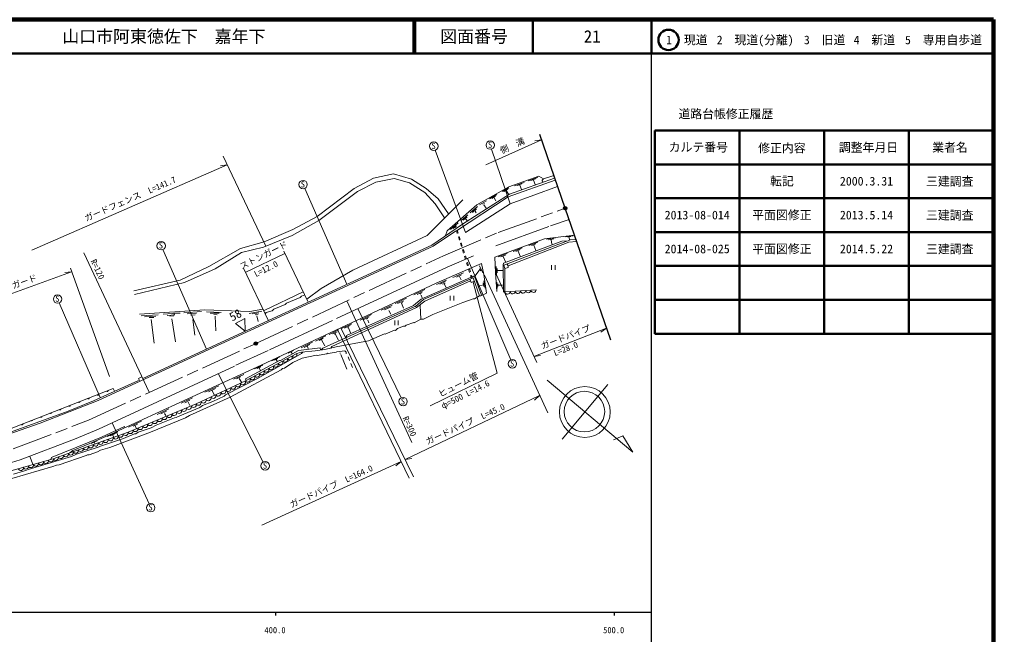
# Model space of a CAD drawing. Units: millimetres, scale not verified. Extents: x 40000 to 680000, y 20000 to 380000.
# Drawn here: x 392383 to 680000, y 198357 to 380000 of the extents above; entities that cross this region are included whole.
import ezdxf
from ezdxf.enums import TextEntityAlignment as Align

# ---------------------------------------------------------------- set-up
doc = ezdxf.new("R2010")
doc.units = ezdxf.units.MM
doc.header["$LTSCALE"] = 1000
doc.header["$PDMODE"] = 32
doc.header["$PDSIZE"] = 500
doc.linetypes.add('CHAIN', pattern=[18.5, 12, -1.5, 3.5, -1.5])
for name, color, linetype, lineweight in [('M-BGD', 7, 'Continuous', 13), ('M-BMK', 2, 'CHAIN', 13), ('M-BMK-SRVR', 3, 'Continuous', 25), ('M-STR-HTXT', 7, 'Continuous', 13), ('M-STR-STRC', 7, 'Continuous', 25), ('M-TTL', 2, 'Continuous', 140), ('M-TTL-BAND', 7, 'Continuous', 25), ('M-TTL-FRAM', 2, 'Continuous', 50), ('M-TTL-LINE', 7, 'Continuous', 50)]:
    doc.layers.add(name, color=color, linetype=linetype, lineweight=lineweight)
doc.layers.add('M-OTRS', color=6, linetype='Continuous')
doc.layers.add('M-TTL-TXT', color=7, linetype='Continuous')
doc.styles.add('ＭＳ ゴシック', font='')
doc.styles.get('ＭＳ ゴシック').set_extended_font_data('MS Gothic')

msp = doc.modelspace()

# ---------------------------------------------------------------- linework, layer by layer
at = {"layer": 'M-BGD'}
for p, q in [((546574, 344484), (530124, 337072)), ((546574, 344484), (544600, 344162)), ((515149, 341398), (524113, 317091)), ((531800, 341726), (537321, 325558)), ((502777, 334448), (496935, 333093)), ((508111, 332839), (502777, 334448)), ((545703, 333770), (536898, 330553)), ((547142, 332924), (545703, 333770)), ((547142, 332924), (549852, 333855)), ((549852, 333855), (550106, 333855)), ((496935, 333093), (491178, 330130)), ((497612, 331908), (492194, 329198)), ((503031, 333008), (497612, 331908)), ((507518, 331738), (503031, 333008)), ((512090, 328944), (507518, 331738)), ((512514, 330130), (508111, 332839)), ((550529, 332585), (536644, 327590)), ((550360, 333093), (537067, 328436)), ((541423, 331897), (538598, 330858)), ((540741, 331450), (539385, 330963)), ((540148, 331052), (540635, 329810)), ((545432, 333361), (542607, 332322)), ((544750, 332915), (543394, 332428)), ((544157, 332517), (544644, 331275)), ((546719, 332585), (547142, 332924)), ((546719, 332331), (546719, 332585)), ((546973, 331908), (546719, 332331)), ((476613, 330081), (489071, 301809)), ((491178, 330130), (480256, 321832)), ((492194, 329198), (480764, 320647)), ((515138, 325558), (512090, 328944)), ((515985, 326997), (512514, 330130)), ((537067, 328436), (523182, 319546)), ((536898, 330553), (527415, 325219)), ((533342, 328352), (531140, 326997)), ((535027, 329212), (536914, 330296)), ((535406, 329196), (536537, 329862)), ((536098, 329477), (536753, 328379)), ((537321, 325558), (551206, 330638)), ((523266, 326743), (512768, 316244)), ((517932, 321409), (515138, 325558)), ((519033, 322594), (515985, 326997)), ((527415, 325219), (518694, 317599)), ((536644, 327590), (521404, 317599)), ((524113, 317091), (537321, 325558)), ((530294, 326489), (528262, 325219)), ((529694, 325685), (529186, 325431)), ((529532, 325304), (530220, 324321)), ((532907, 327792), (531902, 327082)), ((532580, 327336), (533088, 326489)), ((524790, 322340), (522758, 320647)), ((527584, 324796), (525468, 322933)), ((527330, 324034), (526145, 323018)), ((526907, 323356), (527246, 322933)), ((480764, 320647), (472890, 316244)), ((480256, 321832), (473059, 317938)), ((523182, 319546), (514122, 313366)), ((521912, 319970), (519626, 317938)), ((524536, 321748), (523351, 320732)), ((524100, 321227), (524554, 320556)), ((554678, 320901), (549174, 319038)), ((473059, 317938), (464677, 314297)), ((521150, 317514), (514546, 313027)), ((518694, 317599), (518186, 316244)), ((521404, 319038), (520472, 318276)), ((521150, 318784), (521319, 318361)), ((521404, 317599), (521150, 317514)), ((521404, 317599), (521671, 316753)), ((521658, 317768), (521933, 316897)), ((548666, 318869), (533088, 313112)), ((464677, 314297), (457650, 312350)), ((472890, 316244), (464423, 312773)), ((512768, 316244), (490839, 306000)), ((521972, 315800), (522274, 314846)), ((522234, 315944), (522536, 314990)), ((522575, 313893), (522876, 312939)), ((522837, 314037), (523138, 313083)), ((547396, 315228), (532749, 309810)), ((552561, 314551), (535289, 308032)), ((535418, 307404), (553746, 314382)), ((554593, 314212), (536644, 307270)), ((542790, 313217), (545460, 314248)), ((543577, 313209), (544884, 313729)), ((556259, 316336), (547396, 315228)), ((547928, 315105), (550680, 315470)), ((548569, 314967), (550168, 315194)), ((549348, 314910), (549616, 313627)), ((554424, 314636), (552561, 314551)), ((553634, 315811), (555867, 316119)), ((553746, 314382), (554424, 314636)), ((554278, 315726), (555198, 315863)), ((555016, 314890), (554424, 314636)), ((556902, 314469), (554593, 314212)), ((554711, 315654), (554827, 314936)), ((556728, 314975), (555016, 314890)), ((411337, 311080), (430726, 269932)), ((514546, 313027), (415570, 267476)), ((514122, 313366), (428778, 273996)), ((447558, 282659), (434700, 312046)), ((457650, 312350), (448336, 307016)), ((457904, 311164), (450199, 306338)), ((464423, 312773), (457904, 311164)), ((470733, 310932), (459174, 305407)), ((470433, 311559), (477546, 296686)), ((523178, 311986), (523479, 311032)), ((523440, 312130), (523741, 311176)), ((533755, 309875), (536425, 310906)), ((538174, 311510), (540845, 312541)), ((538961, 311502), (540268, 312021)), ((539660, 311599), (540276, 310057)), ((544275, 313307), (544892, 311764)), ((526399, 310148), (518694, 306846)), ((523780, 310079), (524082, 309125)), ((524042, 310223), (524344, 309269)), ((524383, 308172), (524685, 307218)), ((524645, 308316), (524947, 307362)), ((524706, 306169), (528854, 307947)), ((537428, 279459), (524712, 309425)), ((528854, 307947), (529532, 304645)), ((532749, 309810), (532918, 305322)), ((534542, 309867), (535849, 310386)), ((535289, 308032), (535204, 307524)), ((535240, 309964), (535857, 308422)), ((448336, 307016), (439870, 303036)), ((450199, 306338), (441140, 302274)), ((458671, 306395), (465778, 291183)), ((490839, 306000), (481441, 300581)), ((518694, 306846), (486013, 291691)), ((524706, 306169), (515392, 302105)), ((523520, 305153), (520303, 303798)), ((524986, 306265), (525287, 305311)), ((525248, 306409), (525549, 305455)), ((528138, 305874), (526799, 304193)), ((528219, 307230), (529201, 305192)), ((528227, 306402), (528601, 305720)), ((528247, 306103), (528352, 305903)), ((532918, 305322), (533342, 299650)), ((533104, 307038), (533234, 304286)), ((533429, 306437), (533462, 305163)), ((533665, 305893), (535053, 305893)), ((535289, 299480), (535204, 307524)), ((535418, 307404), (535712, 306423)), ((536728, 306762), (535712, 306423)), ((535712, 306423), (535712, 299396)), ((536390, 307693), (536644, 307270)), ((536644, 307270), (536728, 306762)), ((549499, 307415), (549499, 306015)), ((550549, 306015), (550549, 307415)), ((439870, 303036), (426154, 299904)), ((441140, 302274), (426323, 298803)), ((515392, 302105), (463746, 277890)), ((526399, 304222), (510990, 297448)), ((526314, 303714), (511667, 297279)), ((525559, 302785), (512090, 296856)), ((515537, 301703), (518461, 303033)), ((518176, 302607), (516553, 301788)), ((518077, 302126), (517249, 301828)), ((522928, 304560), (521404, 303883)), ((522323, 304111), (522758, 303121)), ((525364, 303296), (525721, 302364)), ((525589, 304358), (525856, 303512)), ((525721, 302364), (526671, 302737)), ((525851, 304502), (526126, 303631)), ((528262, 298380), (526314, 303714)), ((526822, 303883), (526399, 304222)), ((526822, 303883), (528770, 298549)), ((529338, 302207), (529544, 301093)), ((529517, 302862), (529885, 300616)), ((529532, 304645), (530294, 299142)), ((533361, 302424), (533458, 300581)), ((464592, 294062), (476192, 299565)), ((481441, 300581), (477208, 297448)), ((512094, 300252), (508792, 298643)), ((511417, 299575), (509808, 298813)), ((517738, 301957), (518329, 300823)), ((529273, 301607), (527985, 301287)), ((530294, 299142), (528600, 298380)), ((533599, 301923), (533631, 301144)), ((533740, 301566), (535038, 301561)), ((535712, 299549), (544938, 300200)), ((416248, 268323), (404131, 296296)), ((471196, 296263), (470858, 295840)), ((475260, 297872), (471196, 296263)), ((475684, 298295), (475260, 297872)), ((476615, 298634), (475684, 298295)), ((489088, 296886), (508196, 255030)), ((506672, 297702), (503285, 296094)), ((505910, 296940), (504047, 296094)), ((505486, 296432), (505148, 296263)), ((505148, 296263), (505825, 294739)), ((510990, 297448), (508704, 295501)), ((511667, 297279), (509296, 295247)), ((512090, 296856), (509635, 294908)), ((510993, 299067), (510655, 298897)), ((510993, 298559), (511332, 297797)), ((523266, 296432), (514461, 292876)), ((519582, 298375), (519582, 296975)), ((520632, 296975), (520632, 298375)), ((526314, 297533), (523266, 296432)), ((526738, 297533), (526314, 297533)), ((528262, 298380), (526738, 297533)), ((528600, 298380), (528262, 298380)), ((447066, 294231), (427847, 292961)), ((446135, 293723), (440886, 293384)), ((457650, 293808), (447066, 294231)), ((447574, 293638), (451977, 293469)), ((460444, 293723), (457650, 293808)), ((463915, 293892), (460190, 293130)), ((464254, 294400), (460444, 293723)), ((463068, 293384), (461206, 293046)), ((464254, 294400), (464508, 294062)), ((464508, 294062), (464592, 294062)), ((465270, 293469), (465016, 293130)), ((466963, 293977), (465270, 293469)), ((467471, 294485), (466963, 293977)), ((470858, 295840), (467471, 294485)), ((509127, 295247), (481949, 282886)), ((509635, 294908), (484658, 283394)), ((508704, 295501), (488976, 286696)), ((505111, 268256), (492291, 294602)), ((502438, 295670), (499136, 294146)), ((502100, 295162), (500152, 294231)), ((501422, 294062), (502015, 292961)), ((509296, 295247), (509127, 295247)), ((510736, 295501), (510651, 295670)), ((510905, 291522), (510736, 295501)), ((433350, 292792), (428355, 292453)), ((432673, 292368), (429286, 292199)), ((432080, 292030), (430641, 291945)), ((431234, 291437), (432165, 284410)), ((437584, 293130), (434790, 292961)), ((435975, 292622), (438261, 292792)), ((437922, 292453), (436822, 292368)), ((437414, 291606), (438430, 284833)), ((437753, 293215), (437584, 293130)), ((438092, 293130), (437753, 293215)), ((438261, 293215), (438092, 293130)), ((438092, 293130), (438092, 292792)), ((439785, 293300), (438261, 293215)), ((444611, 293215), (441902, 293046)), ((442984, 292705), (444277, 292803)), ((444188, 286780), (443595, 291437)), ((448675, 293300), (451384, 293215)), ((449776, 292876), (450792, 292792)), ((450199, 292368), (450368, 288050)), ((458920, 291691), (456126, 290167)), ((459004, 287966), (458920, 291691)), ((462814, 292961), (461968, 292792)), ((462476, 292453), (462814, 290760)), ((484828, 291098), (466201, 282462)), ((496303, 292848), (493001, 291240)), ((495626, 292171), (494017, 291409)), ((495202, 291663), (494864, 291494)), ((495202, 291155), (495541, 290393)), ((503172, 291142), (503172, 289742)), ((504222, 289742), (504222, 291142)), ((508788, 290506), (506587, 289744)), ((508958, 290421), (508788, 290506)), ((510905, 291522), (508958, 290421)), ((511667, 291522), (510905, 291522)), ((514461, 292876), (511667, 291522)), ((456126, 290167), (459004, 287966)), ((486606, 288304), (483812, 286950)), ((486182, 287796), (484828, 287119)), ((490500, 290082), (487452, 288728)), ((490077, 289574), (488384, 288812)), ((489654, 289066), (489274, 288891)), ((489530, 288941), (490144, 287492)), ((503116, 288220), (500322, 287034)), ((503370, 288135), (503116, 288220)), ((504047, 288728), (503370, 288135)), ((505825, 289405), (504047, 288728)), ((506248, 289405), (505825, 289405)), ((506587, 289744), (506248, 289405)), ((482880, 286526), (479832, 285002)), ((480848, 285172), (482084, 285837)), ((481610, 285418), (482557, 283617)), ((485844, 287288), (485323, 287035)), ((485590, 287119), (486589, 285271)), ((495411, 285087), (485928, 283309)), ((488976, 286696), (488892, 286442)), ((488892, 286442), (489061, 286188)), ((500152, 287119), (495411, 285087)), ((500322, 287034), (500152, 287119)), ((465778, 282208), (456295, 277890)), ((474752, 282208), (469418, 279330)), ((471725, 281468), (473332, 282264)), ((481187, 283055), (474752, 282208)), ((478901, 284664), (475514, 283055)), ((479663, 282124), (475684, 281700)), ((478139, 283986), (476446, 283140)), ((477393, 283521), (477655, 282747)), ((482523, 282556), (479663, 282124)), ((481275, 282367), (481187, 283055)), ((481949, 282886), (481502, 282401)), ((482965, 282632), (482523, 282556)), ((485928, 283309), (482965, 282632)), ((484658, 283394), (484297, 282936)), ((486098, 281870), (485928, 281700)), ((488468, 282124), (486098, 281870)), ((488807, 281700), (488468, 282124)), ((459089, 273826), (469164, 279330)), ((466892, 279177), (469284, 280319)), ((467704, 279404), (468716, 279896)), ((468209, 279552), (468480, 279042)), ((469418, 279330), (469164, 279330)), ((471027, 278737), (475684, 281362)), ((472602, 281755), (472888, 281311)), ((475853, 280007), (473144, 278737)), ((475684, 281700), (474244, 281362)), ((475684, 281362), (476051, 281739)), ((480086, 280854), (475853, 280007)), ((480256, 280769), (480086, 280854)), ((483134, 281277), (480256, 280769)), ((483304, 281446), (483134, 281277)), ((483558, 281362), (483304, 281446)), ((485928, 281700), (483558, 281362)), ((487029, 281531), (487114, 281362)), ((487283, 281023), (489061, 276705)), ((488892, 281277), (488807, 281700)), ((489400, 280346), (489823, 279330)), ((455872, 277636), (415740, 259010)), ((421751, 258586), (463746, 277890)), ((469672, 276536), (454602, 268408)), ((461815, 276803), (464193, 277924)), ((462529, 276877), (463633, 277445)), ((462645, 273996), (471027, 278737)), ((463112, 277023), (463516, 276355)), ((470096, 276959), (469672, 276536)), ((470604, 277044), (470096, 276959)), ((473144, 278737), (470604, 277044)), ((490246, 278398), (490754, 277213)), ((427508, 273403), (414216, 267392)), ((428524, 274419), (427508, 273996)), ((427508, 273996), (427932, 273149)), ((451062, 275404), (464366, 249281)), ((453247, 269170), (462645, 273996)), ((458666, 275181), (455533, 273742)), ((457653, 274451), (456464, 273826)), ((457226, 273996), (457905, 272885)), ((459089, 273826), (459349, 273373)), ((387625, 258330), (420040, 271021)), ((420436, 270205), (420040, 271021)), ((447092, 269889), (451219, 271825)), ((448161, 270044), (450271, 271061)), ((449237, 270407), (449865, 269140)), ((443442, 268260), (440140, 266651)), ((442680, 267583), (441241, 266821)), ((454602, 268408), (442579, 263074)), ((449522, 267138), (452824, 268746)), ((452824, 268746), (453247, 269170)), ((415570, 267476), (398468, 260788)), ((414216, 267392), (406765, 264344)), ((436515, 264967), (433043, 263359)), ((439700, 262989), (445627, 265360)), ((442168, 267019), (442712, 266003)), ((445627, 265360), (446474, 265952)), ((446474, 265952), (449522, 267138)), ((406765, 264344), (386360, 256978)), ((441394, 262396), (431064, 258078)), ((432721, 260221), (438176, 262312)), ((435753, 264290), (434144, 263528)), ((435245, 263613), (435583, 263020)), ((438176, 262312), (438641, 262464)), ((438641, 262464), (439700, 262989)), ((442579, 263074), (441394, 262396)), ((398468, 260788), (386953, 256724)), ((415740, 259010), (408628, 256046)), ((423360, 259772), (416586, 256639)), ((419725, 260859), (430726, 236996)), ((423539, 259408), (423360, 259772)), ((424596, 259608), (428443, 261397)), ((425990, 259889), (427203, 260468)), ((426575, 260003), (426867, 259261)), ((431234, 259433), (427424, 258163)), ((432721, 260221), (431234, 259433)), ((408628, 256046), (392541, 249950)), ((416586, 256639), (402024, 250712)), ((413200, 254776), (417179, 256554)), ((423106, 256216), (416332, 254014)), ((420566, 257994), (417179, 256554)), ((418254, 256884), (421379, 258231)), ((431064, 258078), (419042, 253591)), ((419115, 257005), (420706, 257720)), ((419925, 257277), (420160, 256703)), ((420566, 257994), (421751, 258586)), ((426323, 257655), (423106, 256216)), ((426746, 257655), (426323, 257655)), ((427424, 258163), (426746, 257655)), ((413200, 254776), (408120, 252660)), ((415570, 253676), (409220, 251644)), ((413566, 254814), (415308, 255593)), ((414480, 255119), (414643, 254729)), ((415876, 253797), (415570, 253676)), ((416332, 254014), (415876, 253797)), ((419042, 253591), (416332, 252829)), ((407696, 250966), (394912, 247072)), ((395420, 250966), (396351, 248680)), ((401824, 250620), (401657, 250088)), ((402024, 250712), (401824, 250620)), ((412099, 251220), (404140, 248511)), ((408120, 252660), (407216, 252016)), ((409220, 251644), (407696, 250966)), ((412438, 251474), (412099, 251220)), ((412946, 251474), (412438, 251474)), ((415401, 252321), (412946, 251474)), ((416332, 252829), (415401, 252321)), ((402278, 248003), (376878, 240637)), ((392541, 249950), (382296, 246902)), ((403332, 248327), (402278, 248003)), ((404140, 248511), (403332, 248327)), ((393896, 246733), (390594, 245717)), ((394490, 246915), (393896, 246733)), ((394912, 247072), (394490, 246915))]:
    msp.add_line(p, q, dxfattribs=at)
msp.add_lwpolyline([(335476, 238097), (347075, 237843), (353835, 238105), (372834, 241853), (402362, 250289), (424448, 258145), (444526, 266460), (459089, 273234), (474244, 281362)], dxfattribs=at)
for centre in [(514719, 342571), (531398, 342910), (476111, 331226), (434201, 313192), (403636, 297444), (537917, 278309), (505659, 267133), (464935, 248168), (431142, 235818)]:
    msp.add_circle(centre, 1250, dxfattribs=at)
for centre, radius, start, end in [((536480, 299624), 771, 185.5974, 2.48083), ((538017, 299733), 771, 185.5974, 2.48083), ((539555, 299841), 771, 185.5974, 2.48083), ((541092, 299950), 771, 185.5974, 2.48083), ((542630, 300058), 771, 185.5974, 2.48083), ((544167, 300167), 771, 185.5974, 2.48083), ((469407, 278804), 782, 210.57628, 25.83419), ((470785, 279543), 782, 210.57628, 25.83419), ((472162, 280282), 782, 210.57628, 25.83419), ((473540, 281021), 782, 210.57628, 25.83419), ((463896, 275848), 782, 210.57628, 25.83419), ((465274, 276587), 782, 210.57628, 25.83419), ((466651, 277326), 782, 210.57628, 25.83419), ((468029, 278065), 782, 210.57628, 25.83419), ((459763, 273632), 782, 210.57628, 25.83419), ((461140, 274371), 782, 210.57628, 25.83419), ((462518, 275109), 782, 210.57628, 25.83419), ((418333, 270413), 256, 214.06196, 8.70119), ((452513, 270235), 805, 208.85596, 21.03185), ((453969, 270913), 805, 208.85596, 21.03185), ((455425, 271590), 805, 208.85596, 21.03185), ((456881, 272267), 805, 208.85596, 21.03185), ((458338, 272945), 805, 208.85596, 21.03185), ((412746, 268226), 256, 214.06196, 8.70119), ((415540, 269319), 256, 214.06196, 8.70119), ((446688, 267526), 805, 208.85596, 21.03185), ((448144, 268203), 805, 208.85596, 21.03185), ((449600, 268881), 805, 208.85596, 21.03185), ((451056, 269558), 805, 208.85596, 21.03185), ((404366, 264944), 256, 214.06196, 8.70119), ((407159, 266038), 256, 214.06196, 8.70119), ((409953, 267132), 256, 214.06196, 8.70119), ((439496, 264406), 777, 204.46151, 20.53286), ((440931, 265000), 777, 204.46151, 20.53286), ((442365, 265594), 777, 204.46151, 20.53286), ((443799, 266188), 777, 204.46151, 20.53286), ((445231, 266849), 805, 208.85596, 21.03185), ((398779, 262757), 256, 214.06196, 8.70119), ((401572, 263851), 256, 214.06196, 8.70119), ((433760, 262030), 777, 204.46151, 20.53286), ((435194, 262624), 777, 204.46151, 20.53286), ((436628, 263218), 777, 204.46151, 20.53286), ((438062, 263812), 777, 204.46151, 20.53286), ((393192, 260570), 256, 214.06196, 8.70119), ((395985, 261663), 256, 214.06196, 8.70119), ((426589, 259060), 777, 204.46151, 20.53286), ((428023, 259654), 777, 204.46151, 20.53286), ((429457, 260248), 777, 204.46151, 20.53286), ((430891, 260842), 777, 204.46151, 20.53286), ((432326, 261436), 777, 204.46151, 20.53286), ((417811, 255818), 782, 201.92652, 17.23386), ((419284, 256342), 782, 201.92652, 17.23386), ((420756, 256866), 782, 201.92652, 17.23386), ((422228, 257389), 782, 201.92652, 17.23386), ((423701, 257913), 782, 201.92652, 17.23386), ((425155, 258466), 777, 204.46151, 20.53286), ((410450, 253200), 782, 201.92652, 17.23386), ((411922, 253723), 782, 201.92652, 17.23386), ((413394, 254247), 782, 201.92652, 17.23386), ((414867, 254771), 782, 201.92652, 17.23386), ((416339, 255294), 782, 201.92652, 17.23386), ((401619, 250095), 768, 197.2822, 14.60506), ((403088, 250581), 782, 201.92652, 17.23386), ((404560, 251105), 782, 201.92652, 17.23386), ((406032, 251628), 782, 201.92652, 17.23386), ((407505, 252152), 782, 201.92652, 17.23386), ((408977, 252676), 782, 201.92652, 17.23386), ((392761, 247565), 768, 197.2822, 14.60506), ((394237, 247986), 768, 197.2822, 14.60506), ((395714, 248408), 768, 197.2822, 14.60506), ((397190, 248830), 768, 197.2822, 14.60506), ((398666, 249252), 768, 197.2822, 14.60506), ((400143, 249674), 768, 197.2822, 14.60506)]:
    msp.add_arc(centre, radius, start, end, dxfattribs=at)
at = {"layer": 'M-BMK'}
for p, q in [((533765, 317091), (553539, 324243)), ((517598, 310230), (533765, 317091)), ((462156, 284281), (517598, 310230)), ((412776, 261634), (462156, 284281)), ((390544, 253153), (412776, 261634))]:
    msp.add_line(p, q, dxfattribs=at)
at = {"layer": 'M-BMK-SRVR'}
for p, q in [((553539, 324243), (546035, 346048)), ((566954, 285256), (553539, 324243))]:
    msp.add_line(p, q, dxfattribs=at)
for centre in [(553539, 324243), (462156, 284281)]:
    msp.add_circle(centre, 500, dxfattribs=at)
for p in [(553539, 324243), (462156, 284281)]:
    msp.add_point(p, dxfattribs=at)
at = {"layer": 'M-OTRS'}
msp.add_point((553539, 324243), dxfattribs=at)
at = {"layer": 'M-STR-HTXT'}
for p, q in [((465100, 313027), (452482, 339603)), ((396012, 311842), (453691, 337056)), ((453691, 337056), (451714, 336757)), ((407781, 305492), (374448, 293389)), ((407781, 305492), (405788, 305319)), ((407442, 306508), (418957, 274588)), ((533067, 305013), (545110, 278652)), ((526339, 302403), (533426, 275520)), ((548435, 263818), (529724, 304458)), ((486267, 288474), (507434, 244532)), ((487283, 288897), (508704, 244955)), ((544264, 280515), (565684, 288812)), ((565684, 288812), (564070, 287632)), ((544264, 280515), (546252, 280730)), ((533426, 275520), (513699, 265868)), ((545957, 268916), (506231, 250027)), ((545957, 268916), (544435, 267619)), ((506231, 250027), (508198, 250389)), ((505051, 249478), (463915, 230646)), ((505051, 249478), (503510, 248203))]:
    msp.add_line(p, q, dxfattribs=at)
at = {"layer": 'M-STR-STRC', "lineweight": 13}
for p, q in [((548232, 273431), (573533, 252200)), ((566088, 272154), (552590, 256067)), ((570579, 257036), (567824, 255847)), ((573533, 252200), (570579, 257036))]:
    msp.add_line(p, q, dxfattribs=at)
for centre, radius in [((559312, 264078), 7500), ((559197, 264186), 6000)]:
    msp.add_circle(centre, radius, dxfattribs=at)
at = {"layer": 'M-TTL'}
for p, q in [((680000, 380000), (40000, 380000)), ((680000, 20000), (680000, 380000))]:
    msp.add_line(p, q, dxfattribs=at)
at = {"layer": 'M-TTL-BAND'}
for p, q in [((579000, 20000), (579000, 370000)), ((40000, 205000), (579000, 205000)), ((468000, 205000), (468000, 204000)), ((568000, 205000), (568000, 204000))]:
    msp.add_line(p, q, dxfattribs=at)
at = {"layer": 'M-TTL-FRAM'}
for p, q in [((580000, 347197), (580000, 287197)), ((580000, 347197), (680000, 347197)), ((580000, 287197), (680000, 287197))]:
    msp.add_line(p, q, dxfattribs=at)
at = {"layer": 'M-TTL-LINE'}
for p, q in [((508747, 380000), (508747, 370000)), ((509247, 380000), (509247, 370000)), ((543997, 380000), (543997, 370000)), ((579000, 380000), (579000, 370000)), ((40000, 370000), (680000, 370000)), ((605000, 347197), (605000, 287197)), ((630000, 347197), (630000, 287197)), ((655000, 347197), (655000, 287197)), ((580000, 337197), (680000, 337197)), ((580000, 327197), (680000, 327197)), ((580000, 317197), (680000, 317197)), ((580000, 307197), (680000, 307197)), ((580000, 297197), (680000, 297197))]:
    msp.add_line(p, q, dxfattribs=at)
msp.add_circle((584031, 373958), 3000, dxfattribs=at)

# ---------------------------------------------------------------- texts
at = {"layer": 'M-BGD', "style": 'ＭＳ ゴシック'}
for p in [(514040, 341197), (530719, 341536), (475432, 329852), (433522, 311818), (402957, 296070), (537239, 276935), (504981, 265759), (464256, 246794), (430463, 234444)]:
    msp.add_text('S', height=1833, dxfattribs=at).set_placement(p, align=Align.BOTTOM_LEFT)
for s, height, rotation, p in [('側\u3000溝', 1833, 24.254, (535001, 339814)), ('R=120', 1833, 295.23, (412834, 308420)), ('58', 2566, 28.016, (455557, 290097)), ('R=300', 1833, 294.537, (504980, 262075))]:
    msp.add_text(s, height=height, rotation=rotation, dxfattribs=at).set_placement(p, align=Align.BOTTOM_LEFT)
at = {"layer": 'M-STR-HTXT', "style": 'ＭＳ ゴシック'}
for s, rotation, p in [('ガードフェンス  L=141.7', 23.613, (412293, 319838)), ('ストンガード', 26.611, (458258, 305603)), ('L=12.0', 26.23, (462460, 303388)), ('ストンガード', 19.537, (383425, 297338)), ('ガードパイプ', 20.99, (546983, 282104)), ('L=28.0', 20.99, (550715, 280041)), ('ヒューム管', 27.131, (516917, 267898)), ('φ=500 L=14.6', 26.749, (517703, 264439)), ('ガードパイプ  L=45.0', 24.597, (513082, 253915)), ('ガードパイプ  L=164.0', 24.597, (472949, 235249))]:
    msp.add_text(s, height=1833, rotation=rotation, dxfattribs=at).set_placement(p, align=Align.BOTTOM_LEFT)
at = {"layer": 'M-TTL-BAND', "style": 'ＭＳ ゴシック'}
for s, p in [('400.0', (467844, 198195)), ('500.0', (567844, 198195))]:
    msp.add_text(s, height=1833, dxfattribs=at).set_placement(p, align=Align.BOTTOM_CENTER)
at = {"layer": 'M-TTL-TXT', "style": 'ＭＳ ゴシック'}
msp.add_text('山口市阿東徳佐下\u3000嘉年下', height=3666, dxfattribs=at).set_placement((405024, 375000), align=Align.MIDDLE_LEFT)
for s, height, p in [('図面番号', 3666, (526622, 375000)), ('21', 3666, (561497, 375000)), ('1\u3000現道', 2566, (589448, 373958)), ('2\u3000現道(分離)', 2566, (609619, 373958)), ('3\u3000旧道', 2566, (630121, 373958)), ('4\u3000新道', 2566, (644824, 373958)), ('5\u3000専用自歩道', 2566, (665228, 373958)), ('道路台帳修正履歴', 2566, (600968, 352113)), ('カルテ番号', 2566, (592839, 342277)), ('修正内容', 2566, (617509, 342023)), ('調整年月日', 2566, (643089, 342197)), ('業者名', 2566, (667134, 342197)), ('転記', 2566, (617500, 332245)), ('三建調査', 2566, (667077, 332189)), ('2000.3.31', 2566, (642500, 332245)), ('2013-08-014', 2566, (592500, 322245)), ('平面図修正', 2566, (617500, 322245)), ('2013.5.14', 2566, (642500, 322245)), ('三建調査', 2566, (667077, 322189)), ('平面図修正', 2566, (617500, 312245)), ('三建調査', 2566, (667077, 312189)), ('2014-08-025', 2566, (592500, 312245)), ('2014.5.22', 2566, (642500, 312245))]:
    msp.add_text(s, height=height, dxfattribs=at).set_placement(p, align=Align.MIDDLE_CENTER)

doc.saveas('drawing.dxf')
